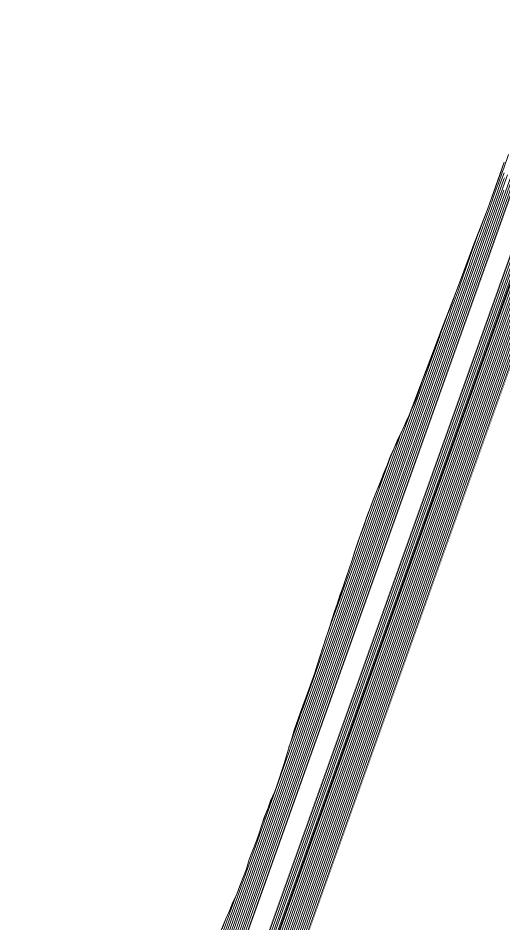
# Model space of a CAD drawing. Extents: x 358458 to 361663, y 818350 to 821723.
# Drawn here: x 360152.5 to 360305, y 821272 to 821556.2 of the extents above; entities that cross this region are included whole.
import ezdxf

# ---------------------------------------------------------------- set-up
doc = ezdxf.new("R2010")
doc.units = 0
doc.header["$MEASUREMENT"] = 0
doc.linetypes.add('solid', pattern=[0])
for name, color, linetype, lineweight in [('DAM 1', 7, 'solid', 9), ('DAM FOOTPRINT', 7, 'solid', 9), ('DESIGN_Contours', 7, 'solid', 18), ('WATER LEVEL STRING', 7, 'solid', 9)]:
    doc.layers.add(name, color=color, linetype=linetype, lineweight=lineweight)

msp = doc.modelspace()

# ---------------------------------------------------------------- linework, layer by layer
at = {"layer": 'DAM 1', "color": 7, "linetype": 'solid', "lineweight": 9, "const_width": 0.1, "elevation": 198.7}
for points in [[(360368.61, 821539.87), (360465.78, 821285.96), (360156.62, 820426.67), (359983.96, 820537.36, -0.3492), (359973.77, 820567.23), (360321.06, 821539.34, -0.696308), (360368.61, 821539.87)], [(360326.71, 821537.32), (359979.42, 820565.21, 0.3492), (359987.2, 820542.41), (360130.33, 820450.65, 0.481673), (360158.98, 820460.39), (360454.49, 821281.76, 0.179606), (360454.35, 821295.68), (360361.89, 821537.3, 0.696589), (360326.71, 821537.32)]]:
    msp.add_lwpolyline(points, format="xyb", dxfattribs=at)
at = {"layer": 'DAM FOOTPRINT', "color": 7, "linetype": 'solid', "lineweight": 9, "const_width": 0.1, "elevation": 196.62}
msp.add_lwpolyline([(360214.56, 821266.07), (360217.65, 821273.59), (360218.89, 821276.1), (360221.09, 821281.42), (360223.28, 821286.89), (360224.18, 821289.31), (360225.03, 821292.25), (360227.12, 821297.57), (360227.9, 821299.86), (360228.95, 821303.07), (360230.94, 821308.47), (360233.07, 821313.62), (360233.76, 821315.72), (360235.95, 821322.41), (360237.52, 821327.59), (360238.25, 821329.82), (360239.15, 821332.79), (360241.05, 821338.15), (360242.89, 821343.3), (360243.75, 821345.59), (360245.58, 821350.84), (360246.51, 821353.57), (360248.28, 821359.07), (360252.61, 821372.38), (360256.29, 821383.15), (360257.3, 821386.17), (360259.17, 821391.8), (360263.08, 821402.78), (360265.18, 821408.26), (360270.56, 821421.3), (360272.93, 821426.54), (360275.28, 821431.66), (360285.95, 821459.83), (360289.93, 821470.13), (360292.39, 821476.83), (360295.73, 821485.78), (360299.8, 821496.17), (360305.11, 821511.01)], dxfattribs=at)
at = {"layer": 'DAM FOOTPRINT', "color": 7, "linetype": 'solid', "lineweight": 9}
for points in [[(360305.11, 821511.01), (360299.8, 821496.17), (360295.73, 821485.78), (360292.39, 821476.83), (360289.93, 821470.13), (360285.95, 821459.83), (360275.28, 821431.66), (360272.93, 821426.54), (360270.56, 821421.3), (360265.18, 821408.26), (360263.08, 821402.78), (360259.17, 821391.8), (360257.3, 821386.17), (360256.29, 821383.15), (360252.61, 821372.38), (360248.28, 821359.07), (360246.51, 821353.57), (360245.58, 821350.84), (360243.75, 821345.59), (360242.89, 821343.3), (360241.05, 821338.15), (360239.15, 821332.79), (360238.25, 821329.82), (360237.52, 821327.59), (360235.95, 821322.41), (360233.76, 821315.72), (360233.07, 821313.62), (360230.94, 821308.47), (360228.95, 821303.07), (360227.9, 821299.86), (360227.12, 821297.57), (360225.03, 821292.25), (360224.18, 821289.31), (360223.28, 821286.89), (360221.09, 821281.42), (360218.89, 821276.1), (360217.65, 821273.59), (360214.56, 821266.07)], [(360305.11, 821511.01), (360303.62, 821506.66), (360303.31, 821505.74), (360301.75, 821501.38), (360301.44, 821500.52), (360299.8, 821496.17), (360299.5, 821495.33), (360297.87, 821490.95), (360297.5, 821490.03), (360295.73, 821485.78), (360295.23, 821484.49), (360293.86, 821480.61), (360292.39, 821476.83), (360291.84, 821475.31), (360290.53, 821471.69), (360289.93, 821470.13), (360288.6, 821466.59), (360287.98, 821464.93), (360286.57, 821461.57), (360285.95, 821459.83), (360284.71, 821456.11), (360284.1, 821454.47), (360282.64, 821450.81), (360282.09, 821449.17), (360280.59, 821445.53), (360279.33, 821442.28), (360278.67, 821440.48), (360277.42, 821436.82), (360276.68, 821435.04), (360275.28, 821431.66), (360274.33, 821429.62), (360272.93, 821426.54), (360271.72, 821424.12), (360270.56, 821421.3), (360269.29, 821418.58), (360268.38, 821415.94), (360267.13, 821413.06), (360266.21, 821410.38), (360265.18, 821408.26), (360263.93, 821405.1), (360263.08, 821402.78), (360261.89, 821399.56), (360261.18, 821397.37), (360260.07, 821394.21), (360259.17, 821391.8), (360258.03, 821388.64), (360257.3, 821386.17), (360256.29, 821383.15), (360255.44, 821380.74), (360254.5, 821377.8), (360253.59, 821375.39), (360252.61, 821372.38), (360251.83, 821370.02), (360250.89, 821367.17), (360250.09, 821364.49), (360249.1, 821361.64), (360248.28, 821359.07), (360247.32, 821356.04), (360246.51, 821353.57), (360245.58, 821350.84), (360244.77, 821348.44), (360243.75, 821345.59), (360242.89, 821343.3), (360241.85, 821340.47), (360241.05, 821338.15), (360239.93, 821335.14), (360239.15, 821332.79), (360238.25, 821329.82), (360237.52, 821327.59), (360236.6, 821324.49), (360235.95, 821322.41), (360234.96, 821318.94), (360233.76, 821315.72), (360233.07, 821313.62), (360231.7, 821310.7), (360230.94, 821308.47), (360229.77, 821305.39), (360228.95, 821303.07), (360227.9, 821299.86), (360227.12, 821297.57), (360225.94, 821294.67), (360225.03, 821292.25), (360224.18, 821289.31), (360223.28, 821286.89), (360222.05, 821284), (360221.09, 821281.42), (360219.92, 821278.84), (360218.89, 821276.1), (360217.65, 821273.59), (360216.5, 821270.52)]]:
    msp.add_lwpolyline(points, dxfattribs=at)
at = {"layer": 'DESIGN_Contours', "color": 1, "linetype": 'solid', "lineweight": 9}
for points, elevation in [([(360444.02, 821262.18), (360451.45, 821282.85), (360452.42, 821287.83), (360452.43, 821287.92), (360451.85, 821292.95), (360451.84, 821293.01), (360451.34, 821294.53), (360361.2, 821530.08), (360358.87, 821536.16), (360356.48, 821540.42), (360356.43, 821540.48), (360352.83, 821543.77), (360352.76, 821543.81), (360348.31, 821545.81), (360343.45, 821546.3), (360343.37, 821546.3), (360338.61, 821545.25), (360338.54, 821545.21), (360334.34, 821542.72), (360331.14, 821539.04), (360331.1, 821538.97), (360329.75, 821536.22), (360329.74, 821536.22), (359991.19, 820588.59)], 197.6), ([(360423.62, 821207.26), (360450.89, 821283.06), (360451.79, 821287.69), (360451.83, 821288.02), (360451.29, 821292.71), (360451.24, 821292.9), (360450.78, 821294.31), (360366.84, 821513.65), (360358.31, 821535.95), (360356.08, 821539.91), (360355.91, 821540.16), (360352.56, 821543.23), (360352.29, 821543.37), (360348.15, 821545.23), (360343.63, 821545.69), (360343.33, 821545.69), (360338.89, 821544.71), (360338.62, 821544.57), (360334.72, 821542.25), (360331.74, 821538.83), (360331.57, 821538.58), (360330.31, 821536.01), (360330.31, 821536.01), (360015.07, 820653.63)], 197.4), ([(360403.22, 821152.34), (360450.32, 821283.26), (360451.16, 821287.55), (360451.23, 821288.12), (360450.72, 821292.46), (360450.65, 821292.79), (360450.22, 821294.1), (360372.49, 821497.22), (360357.74, 821535.74), (360355.68, 821539.41), (360355.39, 821539.84), (360352.29, 821542.68), (360351.83, 821542.93), (360347.99, 821544.65), (360343.81, 821545.08), (360343.28, 821545.08), (360339.18, 821544.18), (360338.71, 821543.94), (360335.1, 821541.79), (360332.34, 821538.61), (360332.04, 821538.18), (360330.87, 821535.81), (360330.87, 821535.8), (360038.94, 820718.66)], 197.2), ([(360362.43, 821042.49), (360449.2, 821283.67), (360449.9, 821287.27), (360450.02, 821288.31), (360449.6, 821291.96), (360449.46, 821292.57), (360449.1, 821293.67), (360383.78, 821464.35), (360356.62, 821535.32), (360354.89, 821538.4), (360354.36, 821539.2), (360351.75, 821541.59), (360350.9, 821542.05), (360347.67, 821543.49), (360344.16, 821543.85), (360343.2, 821543.86), (360339.74, 821543.1), (360338.89, 821542.66), (360335.85, 821540.85), (360333.53, 821538.18), (360332.98, 821537.4), (360332, 821535.4), (360332, 821535.39), (360086.68, 820848.73)], 196.8), ([(360342.03, 820987.57), (360448.63, 821283.87), (360449.26, 821287.13), (360449.42, 821288.41), (360449.04, 821291.71), (360448.86, 821292.46), (360448.53, 821293.46), (360389.42, 821447.92), (360356.06, 821535.11), (360354.49, 821537.9), (360353.84, 821538.88), (360351.47, 821541.04), (360350.43, 821541.61), (360347.51, 821542.91), (360344.33, 821543.24), (360343.15, 821543.25), (360340.03, 821542.56), (360338.98, 821542.02), (360336.23, 821540.39), (360334.13, 821537.97), (360333.45, 821537), (360332.57, 821535.19), (360332.56, 821535.18), (360110.55, 820913.76)], 196.6), ([(360321.63, 820932.65), (360448.07, 821284.07), (360448.63, 821286.99), (360448.82, 821288.51), (360448.48, 821291.46), (360448.27, 821292.35), (360447.97, 821293.24), (360395.07, 821431.49), (360355.5, 821534.9), (360354.09, 821537.4), (360353.32, 821538.57), (360351.2, 821540.5), (360349.97, 821541.16), (360347.36, 821542.33), (360344.51, 821542.62), (360343.11, 821542.64), (360340.31, 821542.02), (360339.06, 821541.38), (360336.6, 821539.92), (360334.73, 821537.76), (360333.92, 821536.61), (360333.13, 821534.99), (360333.13, 821534.98), (360134.42, 820978.8)], 196.4), ([(360301.23, 820877.73), (360447.5, 821284.28), (360448, 821286.85), (360448.22, 821288.61), (360447.92, 821291.22), (360447.67, 821292.24), (360447.41, 821293.03), (360400.71, 821415.06), (360354.93, 821534.69), (360353.7, 821536.9), (360352.8, 821538.25), (360350.93, 821539.95), (360349.5, 821540.72), (360347.2, 821541.75), (360344.68, 821542.01), (360343.06, 821542.03), (360340.59, 821541.48), (360339.15, 821540.74), (360336.98, 821539.45), (360335.32, 821537.54), (360334.39, 821536.21), (360333.69, 821534.79), (360333.69, 821534.77), (360158.3, 821043.83)], 196.2), ([(360260.44, 820767.88), (360446.37, 821284.68), (360446.74, 821286.57), (360447.01, 821288.8), (360446.79, 821290.72), (360446.48, 821292.02), (360446.29, 821292.6), (360412.01, 821382.2), (360353.81, 821534.27), (360352.9, 821535.89), (360351.76, 821537.61), (360350.39, 821538.86), (360348.57, 821539.84), (360346.88, 821540.6), (360345.04, 821540.79), (360342.97, 821540.81), (360341.16, 821540.41), (360339.33, 821539.46), (360337.73, 821538.52), (360336.52, 821537.12), (360335.34, 821535.43), (360334.82, 821534.38), (360334.82, 821534.36), (360206.04, 821173.9)], 195.8), ([(360240.04, 820712.96), (360445.81, 821284.89), (360446.11, 821286.44), (360446.41, 821288.9), (360446.23, 821290.47), (360445.89, 821291.91), (360445.73, 821292.38), (360417.65, 821365.77), (360353.25, 821534.06), (360352.5, 821535.39), (360351.24, 821537.29), (360350.12, 821538.31), (360348.11, 821539.4), (360346.72, 821540.02), (360345.21, 821540.17), (360342.93, 821540.2), (360341.45, 821539.87), (360339.42, 821538.83), (360338.11, 821538.05), (360337.11, 821536.9), (360335.81, 821535.03), (360335.39, 821534.17), (360335.38, 821534.15), (360229.91, 821238.94)], 195.6), ([(360329.18, 821536.42), (360285.77, 821414.91), (359981.89, 820564.33)], 197.8), ([(360326.93, 821537.24), (360005.68, 820638.04)], 198.6), ([(360327.49, 821537.04), (360075.7, 820832.26)], 198.4), ([(360328.05, 821536.83), (360145.72, 821026.48)], 198.2), ([(360335.94, 821533.95), (360253.78, 821303.97), (359988.67, 820561.91)], 195.4), ([(360336.51, 821533.74), (360277.65, 821369.01), (359989.23, 820561.7)], 195.2), ([(359979.17, 820583.03), (360313.34, 821518.39)], 198.6), ([(360008.01, 820667.32), (360272.15, 821406.65), (360287.59, 821449.87), (360301.67, 821489.28), (360302.96, 821492.91), (360303.38, 821494.07), (360311.66, 821517.24)], 198.2), ([(359993.59, 820625.18), (360292.74, 821462.52), (360301.68, 821487.54), (360309.84, 821510.36)], 198.4), ([(360189.76, 821183.18), (360231.2, 821299.18), (360269, 821404.98), (360272.48, 821414.71), (360273.59, 821417.82), (360295.81, 821480.02), (360297.66, 821485.2), (360298.48, 821487.49), (360298.76, 821488.27), (360300.4, 821492.88), (360300.7, 821493.7), (360301.59, 821496.18), (360303.3, 821500.99), (360304.97, 821505.66), (360305.12, 821506.08)], 197.4), ([(360210.36, 821239.04), (360245.3, 821336.85), (360277.17, 821426.06), (360280.1, 821434.26), (360281.04, 821436.88), (360299.77, 821489.33), (360301.33, 821493.69), (360302.02, 821495.62), (360302.26, 821496.28), (360303.64, 821500.16), (360303.89, 821500.86), (360304.64, 821502.95), (360306.09, 821507.01)], 197.6), ([(360217.11, 821261.51), (360260.84, 821383.91), (360264.85, 821395.16), (360266.14, 821398.76), (360291.85, 821470.72), (360293.99, 821476.71), (360294.94, 821479.35), (360295.26, 821480.26), (360297.16, 821485.59), (360297.5, 821486.54), (360298.53, 821489.41), (360300.52, 821494.98), (360302.44, 821500.37), (360302.62, 821500.86), (360303.73, 821503.96), (360303.95, 821504.6), (360305.04, 821507.65)], 197.2), ([(360036.85, 820751.61), (360230.95, 821294.91), (360259.39, 821374.52), (360285.34, 821447.13), (360287.72, 821453.81), (360288.48, 821455.94), (360303.73, 821498.63), (360305, 821502.18)], 197.8), ([(360325.4, 821499.08), (359990.36, 820561.3)], 194.8), ([(360188.92, 821186.16), (360244.5, 821341.76), (360249.61, 821356.06), (360251.25, 821360.64), (360283.93, 821452.11), (360286.65, 821459.72), (360287.85, 821463.09), (360288.26, 821464.24), (360290.68, 821471.01), (360291.11, 821472.23), (360292.42, 821475.88), (360294.94, 821482.95), (360297.15, 821489.11), (360297.31, 821489.58)], 196.8), ([(360117.4, 820987.78), (360117.58, 820988.28), (360118.72, 820991.47), (360118.94, 820992.07), (360119.53, 820993.73), (360122.96, 821003.33), (360124.48, 821007.6), (360124.9, 821008.77), (360130.99, 821025.81), (360174.82, 821148.49), (360236.34, 821320.68), (360241.99, 821336.51), (360243.8, 821341.58), (360279.97, 821442.8), (360282.98, 821451.23), (360284.31, 821454.95), (360284.76, 821456.23), (360284.99, 821456.87), (360286.91, 821462.24), (360287.25, 821463.2)], 196.6), ([(360161.26, 821112.32), (360161.29, 821112.4), (360161.52, 821113.06), (360161.57, 821113.18), (360161.75, 821113.7), (360164.84, 821122.35), (360228.17, 821299.61), (360234.37, 821316.96), (360236.35, 821322.52), (360249.57, 821359.5), (360270.52, 821418.14), (360270.93, 821419.31), (360271.4, 821420.61), (360273.09, 821425.33), (360273.4, 821426.2), (360275.75, 821432.79)], 196.4), ([(360237.48, 821327.45), (360237.76, 821328.23), (360238.47, 821330.23), (360239.93, 821334.3), (360241.25, 821337.99), (360241.92, 821339.87), (360251.2, 821365.85), (360252.78, 821370.28), (360254.55, 821375.23), (360255.09, 821376.75), (360256.95, 821381.96), (360258.35, 821385.87), (360263.25, 821399.59), (360267.57, 821411.67), (360268.73, 821414.93), (360271.75, 821423.37), (360272.56, 821425.65), (360272.62, 821425.82), (360272.69, 821426), (360272.75, 821426.18)], 196.2), ([(360260.8, 821396.28), (360261.27, 821397.61), (360263.37, 821403.49), (360264, 821405.26), (360264.06, 821405.41)], 195.8), ([(360257.85, 821388.02), (360258.77, 821390.6), (360259.79, 821393.46)], 195.8), ([(360164.07, 821121.98), (360164.38, 821122.85), (360164.89, 821124.27), (360165.37, 821125.61), (360166.16, 821127.81), (360169.71, 821137.77), (360173.32, 821147.86), (360173.79, 821149.17), (360175.25, 821153.28), (360181.56, 821170.93), (360199.21, 821220.32), (360199.99, 821222.51), (360202.05, 821228.29), (360206.49, 821240.69), (360215.72, 821266.54), (360220.67, 821280.38), (360220.83, 821280.83)], 196.2)]:
    msp.add_lwpolyline(points, dxfattribs=dict(at, elevation=elevation))
at = {"layer": 'DESIGN_Contours', "color": 5, "linetype": 'solid', "lineweight": 20}
for points, elevation in [([(360382.82, 821097.41), (360449.76, 821283.46), (360450.53, 821287.41), (360450.63, 821288.21), (360450.16, 821292.21), (360450.05, 821292.68), (360449.66, 821293.88), (360378.13, 821480.79), (360357.18, 821535.53), (360355.29, 821538.91), (360354.87, 821539.52), (360352.02, 821542.13), (360351.36, 821542.49), (360347.83, 821544.07), (360343.98, 821544.46), (360343.24, 821544.47), (360339.46, 821543.64), (360338.8, 821543.3), (360335.47, 821541.32), (360332.93, 821538.4), (360332.51, 821537.79), (360331.44, 821535.6), (360331.44, 821535.6), (360062.81, 820783.7)], 197), ([(360280.84, 820822.8), (360446.94, 821284.48), (360447.37, 821286.71), (360447.62, 821288.71), (360447.35, 821290.97), (360447.08, 821292.13), (360446.85, 821292.81), (360406.36, 821398.63), (360354.37, 821534.48), (360353.3, 821536.39), (360352.28, 821537.93), (360350.66, 821539.4), (360349.04, 821540.28), (360347.04, 821541.18), (360344.86, 821541.4), (360343.02, 821541.42), (360340.88, 821540.95), (360339.24, 821540.1), (360337.36, 821538.98), (360335.92, 821537.33), (360334.87, 821535.82), (360334.26, 821534.58), (360334.25, 821534.57), (360182.17, 821108.87)], 196), ([(360328.62, 821536.63), (360215.75, 821220.69)], 198), ([(360337.07, 821533.54), (360301.53, 821434.04), (359989.8, 820561.5)], 195), ([(360203.01, 821223.84), (360252.67, 821362.83), (360257.23, 821375.61), (360258.7, 821379.7), (360287.89, 821461.41), (360290.32, 821468.21), (360291.39, 821471.22), (360291.76, 821472.25), (360293.92, 821478.3), (360294.31, 821479.38), (360295.47, 821482.64), (360297.73, 821488.96), (360299.92, 821495.09), (360300.12, 821495.64), (360301.37, 821499.16), (360301.63, 821499.89), (360302.87, 821503.35), (360303.14, 821504.12), (360304.58, 821508.14), (360304.94, 821509.15), (360306.46, 821513.41)], 197), ([(360022.43, 820709.47), (360251.55, 821350.78), (360273.49, 821412.2), (360293.5, 821468.21), (360295.34, 821473.36), (360295.93, 821475.01), (360307.69, 821507.93)], 198), ([(360250.14, 821364.67), (360250.16, 821364.73), (360250.17, 821364.77), (360250.22, 821364.88), (360258.99, 821389.44), (360261.45, 821396.33), (360267.82, 821414.16), (360268.06, 821414.82), (360268.83, 821416.98), (360269, 821417.47), (360269.76, 821419.58)], 196)]:
    msp.add_lwpolyline(points, dxfattribs=dict(at, elevation=elevation))
at = {"layer": 'WATER LEVEL STRING', "color": 7, "linetype": 'solid', "lineweight": 9, "const_width": 0.1}
for points, elevation in [([(360329.53, 821536.29), (359982.24, 820564.2, 0.3492), (359988.81, 820544.94), (360131.95, 820453.18, 0.481673), (360156.16, 820461.41), (360451.67, 821282.78, 0.179606), (360451.55, 821294.61), (360359.08, 821536.24, 0.696615), (360329.53, 821536.29)], 197.7), ([(360337.93, 821533.22), (359990.66, 820561.2, 0.3492), (359993.64, 820552.46), (360136.77, 820460.7, 0.481673), (360147.74, 820464.43), (360443.25, 821285.8, 0.179606), (360443.2, 821291.41), (360350.7, 821533.11, 0.696775), (360337.93, 821533.22)], 194.72)]:
    msp.add_lwpolyline(points, format="xyb", dxfattribs=dict(at, elevation=elevation))
at = {"layer": 'WATER LEVEL STRING', "color": 7, "linetype": 'solid', "lineweight": 9}
msp.add_lwpolyline([(360329.53, 821536.29), (359982.24, 820564.2, 0.3492), (359988.81, 820544.94), (360131.95, 820453.18, 0.481673), (360156.16, 820461.41), (360451.67, 821282.78, 0.179606), (360451.55, 821294.61), (360359.08, 821536.24, 0.696615), (360329.53, 821536.29)], format="xyb", close=True, dxfattribs=at)
msp.add_lwpolyline([(360305.11, 821511.01), (360303.62, 821506.66), (360303.31, 821505.74), (360301.75, 821501.38), (360301.44, 821500.52), (360299.8, 821496.17), (360299.5, 821495.33), (360297.87, 821490.95), (360297.5, 821490.03), (360295.73, 821485.78), (360295.23, 821484.49), (360293.86, 821480.61), (360292.39, 821476.83), (360291.84, 821475.31), (360290.53, 821471.69), (360289.93, 821470.13), (360288.6, 821466.59), (360287.98, 821464.93), (360286.57, 821461.57), (360285.95, 821459.83), (360284.71, 821456.11), (360284.1, 821454.47), (360282.64, 821450.81), (360282.09, 821449.17), (360280.59, 821445.53), (360279.33, 821442.28), (360278.67, 821440.48), (360277.42, 821436.82), (360276.68, 821435.04), (360275.28, 821431.66), (360274.33, 821429.62), (360272.93, 821426.54), (360271.72, 821424.12), (360270.56, 821421.3), (360269.29, 821418.58), (360268.38, 821415.94), (360267.13, 821413.06), (360266.21, 821410.38), (360265.18, 821408.26), (360263.93, 821405.1), (360263.08, 821402.78), (360261.89, 821399.56), (360261.18, 821397.37), (360260.07, 821394.21), (360259.17, 821391.8), (360258.03, 821388.64), (360257.3, 821386.17), (360256.29, 821383.15), (360255.44, 821380.74), (360254.5, 821377.8), (360253.59, 821375.39), (360252.61, 821372.38), (360251.83, 821370.02), (360250.89, 821367.17), (360250.09, 821364.49), (360249.1, 821361.64), (360248.28, 821359.07), (360247.32, 821356.04), (360246.51, 821353.57), (360245.58, 821350.84), (360244.77, 821348.44), (360243.75, 821345.59), (360242.89, 821343.3), (360241.85, 821340.47), (360241.05, 821338.15), (360239.93, 821335.14), (360239.15, 821332.79), (360238.25, 821329.82), (360237.52, 821327.59), (360236.6, 821324.49), (360235.95, 821322.41), (360234.96, 821318.94), (360233.76, 821315.72), (360233.07, 821313.62), (360231.7, 821310.7), (360230.94, 821308.47), (360229.77, 821305.39), (360228.95, 821303.07), (360227.9, 821299.86), (360227.12, 821297.57), (360225.94, 821294.67), (360225.03, 821292.25), (360224.18, 821289.31), (360223.28, 821286.89), (360222.05, 821284), (360221.09, 821281.42), (360219.92, 821278.84), (360218.89, 821276.1), (360217.65, 821273.59), (360216.5, 821270.52)], dxfattribs=at)

doc.saveas('drawing.dxf')
